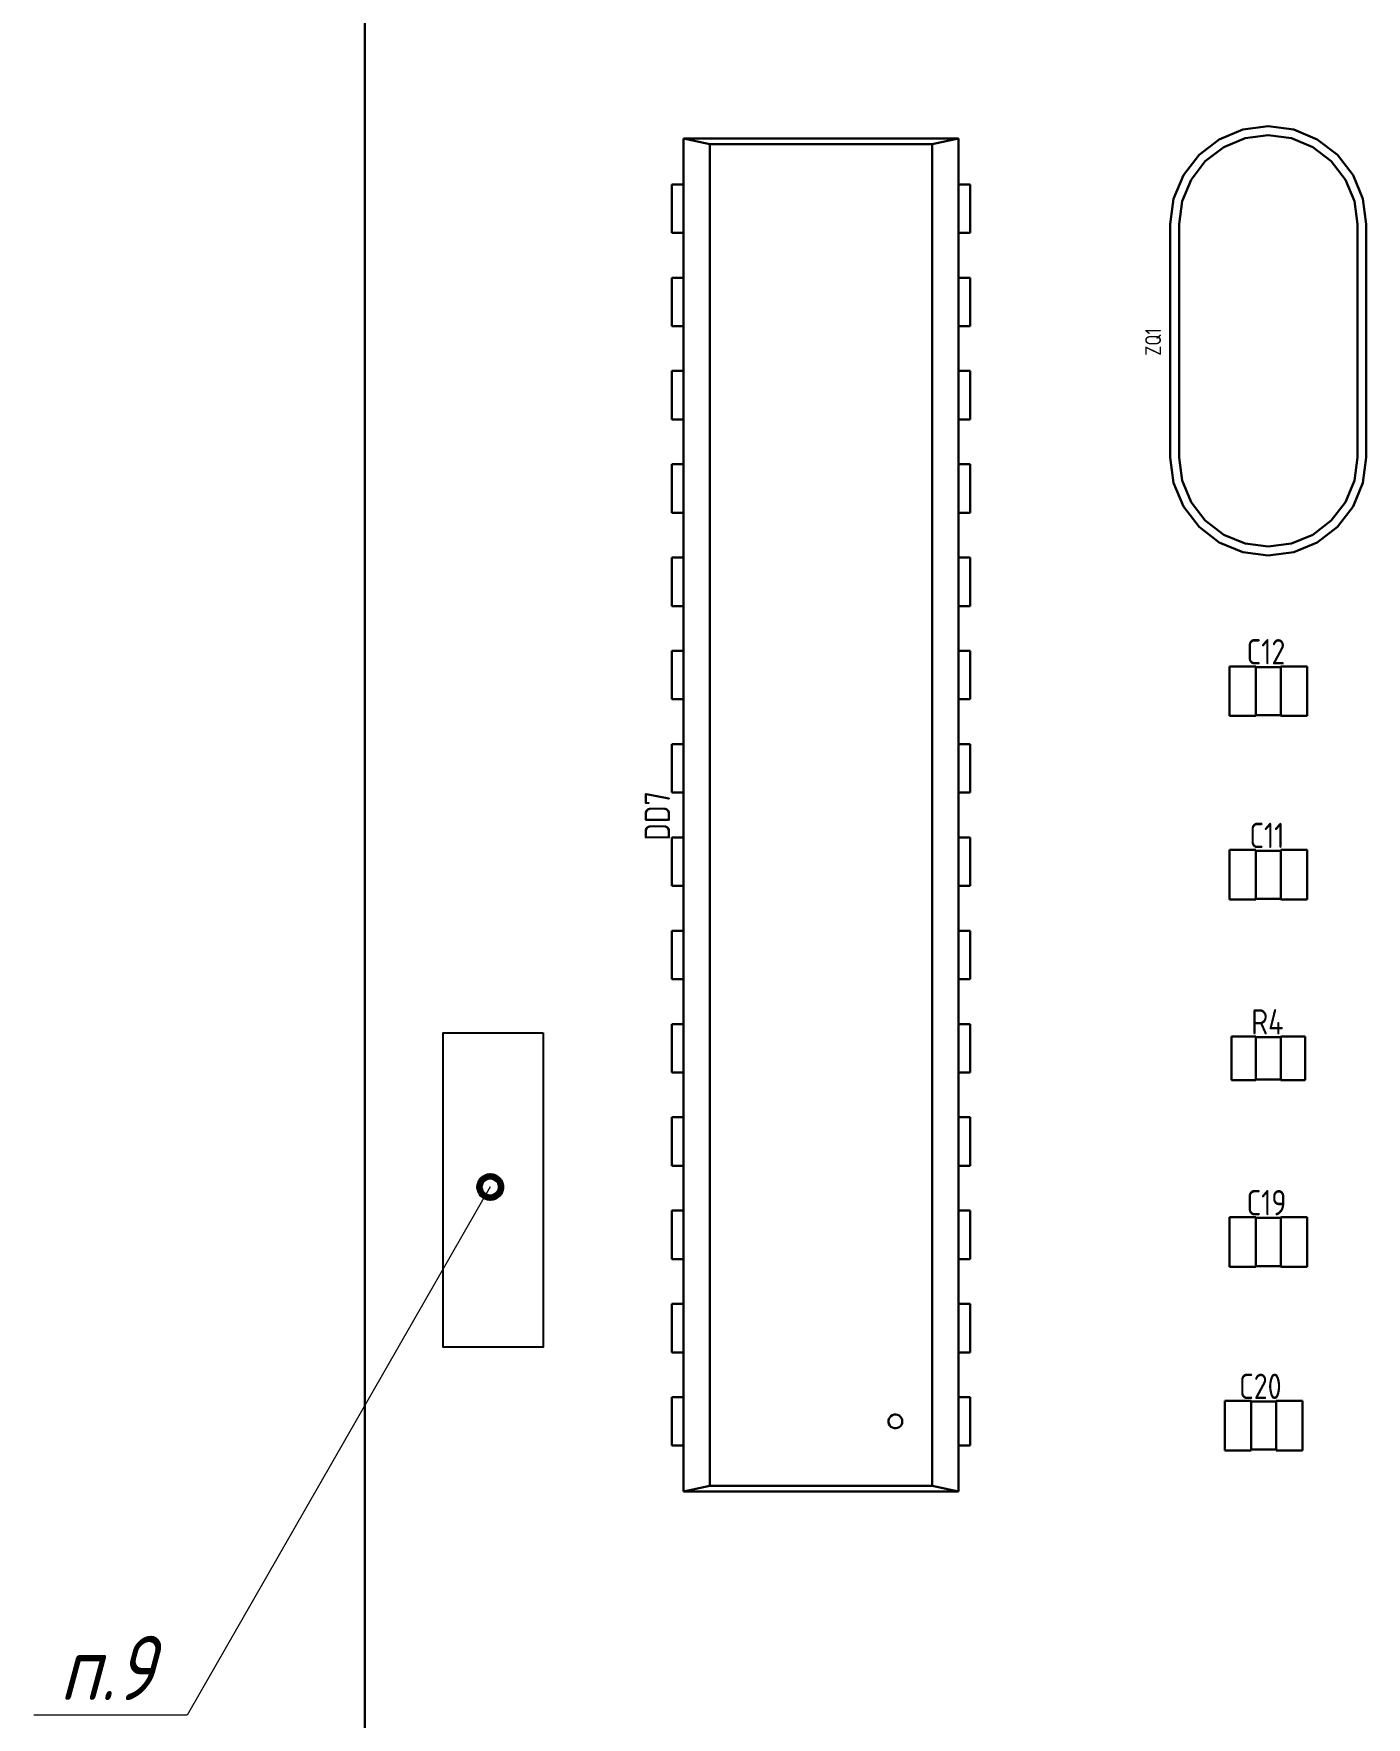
# Model space of a CAD drawing. Extents: x 346 to 4955, y 45 to 639.
# Drawn here: x 3290.1 to 3362.7, y 276.9 to 368.6 of the extents above; entities that cross this region are included whole.
import ezdxf

# ---------------------------------------------------------------- set-up
doc = ezdxf.new("R2010")
doc.units = 0
doc.header["$MEASUREMENT"] = 0
doc.layers.get('0').update_dxf_attribs({"linetype": 'CONTINUOUS'})
doc.layers.add('Основная', color=7, linetype='CONTINUOUS', lineweight=40)
doc.layers.add('тонкая', color=7, linetype='CONTINUOUS', lineweight=20)
doc.styles.add('GOST type A0', font='gost.TTF', dxfattribs={"oblique": 15, "height": 3.5})

msp = doc.modelspace()

# ---------------------------------------------------------------- linework, layer by layer
at = {"lineweight": 30}
msp.add_line((3308.172, 576.79), (3308.172, 215.59), dxfattribs=at)
at = {"color": 7, "lineweight": 30}
for p, q in [((3355.988, 363.36), (3354.702, 362.828)), ((3354.702, 362.828), (3355.988, 363.36)), ((3355.988, 363.36), (3354.702, 362.828)), ((3354.702, 362.828), (3355.988, 363.36)), ((3357.37, 363.542), (3355.988, 363.36)), ((3355.988, 363.36), (3357.37, 363.542)), ((3357.37, 363.542), (3355.988, 363.36)), ((3355.988, 363.36), (3357.37, 363.542)), ((3356.114, 362.892), (3357.37, 363.058)), ((3356.114, 362.892), (3357.37, 363.058)), ((3358.752, 363.36), (3357.37, 363.542)), ((3358.752, 363.36), (3357.37, 363.542)), ((3358.752, 363.36), (3357.37, 363.542)), ((3358.752, 363.36), (3357.37, 363.542)), ((3358.626, 362.892), (3357.37, 363.058)), ((3358.626, 362.892), (3357.37, 363.058)), ((3360.038, 362.828), (3358.752, 363.36)), ((3360.038, 362.828), (3358.752, 363.36)), ((3360.038, 362.828), (3358.752, 363.36)), ((3360.038, 362.828), (3358.752, 363.36)), ((3340.494, 362.87), (3325.532, 362.87)), ((3325.532, 362.87), (3325.532, 360.38)), ((3325.532, 362.87), (3325.532, 289.21)), ((3326.954, 362.566), (3325.532, 362.87)), ((3340.494, 362.87), (3325.532, 362.87)), ((3340.494, 362.87), (3325.532, 362.87)), ((3325.532, 362.87), (3325.532, 360.38)), ((3325.532, 362.87), (3325.532, 289.21)), ((3326.954, 362.566), (3325.532, 362.87)), ((3340.494, 362.87), (3325.532, 362.87)), ((3326.954, 362.566), (3326.954, 289.514)), ((3339.07, 362.566), (3326.954, 362.566)), ((3326.954, 362.566), (3326.954, 289.514)), ((3339.07, 362.566), (3326.954, 362.566)), ((3340.494, 362.87), (3339.07, 362.566)), ((3340.494, 362.87), (3339.07, 362.566)), ((3339.07, 362.566), (3339.07, 289.514)), ((3339.07, 362.566), (3339.07, 289.514)), ((3340.494, 360.38), (3340.494, 362.87)), ((3340.494, 362.87), (3340.494, 289.21)), ((3340.494, 360.38), (3340.494, 362.87)), ((3340.494, 362.87), (3340.494, 289.21)), ((3354.702, 362.828), (3353.596, 361.98)), ((3353.596, 361.98), (3354.702, 362.828)), ((3354.702, 362.828), (3353.596, 361.98)), ((3353.596, 361.98), (3354.702, 362.828)), ((3353.94, 361.636), (3354.944, 362.408)), ((3353.94, 361.636), (3354.944, 362.408)), ((3354.944, 362.408), (3356.114, 362.892)), ((3354.944, 362.408), (3356.114, 362.892)), ((3359.796, 362.408), (3358.626, 362.892)), ((3359.796, 362.408), (3358.626, 362.892)), ((3360.8, 361.636), (3359.796, 362.408)), ((3360.8, 361.636), (3359.796, 362.408)), ((3361.144, 361.98), (3360.038, 362.828)), ((3361.144, 361.98), (3360.038, 362.828)), ((3361.144, 361.98), (3360.038, 362.828)), ((3361.144, 361.98), (3360.038, 362.828)), ((3353.596, 361.98), (3352.748, 360.874)), ((3352.748, 360.874), (3353.596, 361.98)), ((3353.596, 361.98), (3352.748, 360.874)), ((3352.748, 360.874), (3353.596, 361.98)), ((3353.168, 360.632), (3353.94, 361.636)), ((3353.168, 360.632), (3353.94, 361.636)), ((3361.572, 360.632), (3360.8, 361.636)), ((3361.572, 360.632), (3360.8, 361.636)), ((3361.992, 360.874), (3361.144, 361.98)), ((3361.992, 360.874), (3361.144, 361.98)), ((3361.992, 360.874), (3361.144, 361.98)), ((3361.992, 360.874), (3361.144, 361.98)), ((3325.532, 360.38), (3324.898, 360.38)), ((3324.898, 360.38), (3324.898, 357.74)), ((3325.532, 360.38), (3324.898, 360.38)), ((3324.898, 357.74), (3324.898, 360.38)), ((3325.532, 360.38), (3324.898, 360.38)), ((3324.898, 360.38), (3324.898, 357.74)), ((3325.532, 360.38), (3324.898, 360.38)), ((3324.898, 357.74), (3324.898, 360.38)), ((3341.128, 360.38), (3340.494, 360.38)), ((3341.128, 360.38), (3340.494, 360.38)), ((3341.128, 360.38), (3340.494, 360.38)), ((3341.128, 360.38), (3340.494, 360.38)), ((3341.128, 357.74), (3341.128, 360.38)), ((3341.128, 360.38), (3341.128, 357.74)), ((3341.128, 357.74), (3341.128, 360.38)), ((3341.128, 360.38), (3341.128, 357.74)), ((3352.748, 360.874), (3352.216, 359.588)), ((3352.216, 359.588), (3352.748, 360.874)), ((3352.748, 360.874), (3352.216, 359.588)), ((3352.216, 359.588), (3352.748, 360.874)), ((3352.684, 359.462), (3353.168, 360.632)), ((3352.684, 359.462), (3353.168, 360.632)), ((3362.056, 359.462), (3361.572, 360.632)), ((3362.056, 359.462), (3361.572, 360.632)), ((3362.524, 359.588), (3361.992, 360.874)), ((3362.524, 359.588), (3361.992, 360.874)), ((3362.524, 359.588), (3361.992, 360.874)), ((3362.524, 359.588), (3361.992, 360.874)), ((3352.216, 359.588), (3352.034, 358.206)), ((3352.034, 358.206), (3352.216, 359.588)), ((3352.216, 359.588), (3352.034, 358.206)), ((3352.034, 358.206), (3352.216, 359.588)), ((3352.518, 358.206), (3352.684, 359.462)), ((3352.518, 358.206), (3352.684, 359.462)), ((3362.222, 358.206), (3362.056, 359.462)), ((3362.222, 358.206), (3362.056, 359.462)), ((3362.706, 358.206), (3362.524, 359.588)), ((3362.706, 358.206), (3362.524, 359.588)), ((3362.706, 358.206), (3362.524, 359.588)), ((3362.706, 358.206), (3362.524, 359.588)), ((3324.898, 357.74), (3325.532, 357.74)), ((3325.532, 357.74), (3324.898, 357.74)), ((3324.898, 357.74), (3325.532, 357.74)), ((3325.532, 357.74), (3324.898, 357.74)), ((3325.532, 357.74), (3325.532, 355.3)), ((3325.532, 357.74), (3325.532, 355.3)), ((3340.494, 355.3), (3340.494, 357.74)), ((3340.494, 357.74), (3341.128, 357.74)), ((3341.128, 357.74), (3340.494, 357.74)), ((3340.494, 355.3), (3340.494, 357.74)), ((3340.494, 357.74), (3341.128, 357.74)), ((3341.128, 357.74), (3340.494, 357.74)), ((3352.034, 358.206), (3352.034, 345.506)), ((3352.034, 345.506), (3352.034, 358.206)), ((3352.034, 358.206), (3352.034, 345.506)), ((3352.034, 345.506), (3352.034, 358.206)), ((3352.518, 345.506), (3352.518, 358.206)), ((3352.518, 345.506), (3352.518, 358.206)), ((3362.222, 345.506), (3362.222, 358.206)), ((3362.222, 345.506), (3362.222, 358.206)), ((3362.706, 345.506), (3362.706, 358.206)), ((3362.706, 345.506), (3362.706, 358.206)), ((3362.706, 345.506), (3362.706, 358.206)), ((3362.706, 345.506), (3362.706, 358.206)), ((3325.532, 355.3), (3324.898, 355.3)), ((3324.898, 355.3), (3324.898, 352.66)), ((3325.532, 355.3), (3324.898, 355.3)), ((3324.898, 355.3), (3324.898, 352.66)), ((3325.532, 355.3), (3324.898, 355.3)), ((3324.898, 355.3), (3324.898, 352.66)), ((3325.532, 355.3), (3324.898, 355.3)), ((3324.898, 355.3), (3324.898, 352.66)), ((3341.128, 355.3), (3340.494, 355.3)), ((3341.128, 355.3), (3340.494, 355.3)), ((3341.128, 355.3), (3340.494, 355.3)), ((3341.128, 355.3), (3340.494, 355.3)), ((3341.128, 352.66), (3341.128, 355.3)), ((3341.128, 355.3), (3341.128, 352.66)), ((3341.128, 352.66), (3341.128, 355.3)), ((3341.128, 355.3), (3341.128, 352.66)), ((3324.898, 352.66), (3325.532, 352.66)), ((3325.532, 352.66), (3324.898, 352.66)), ((3324.898, 352.66), (3325.532, 352.66)), ((3325.532, 352.66), (3324.898, 352.66)), ((3325.532, 352.66), (3325.532, 350.22)), ((3325.532, 352.66), (3325.532, 350.22)), ((3340.494, 350.22), (3340.494, 352.66)), ((3340.494, 352.66), (3341.128, 352.66)), ((3341.128, 352.66), (3340.494, 352.66)), ((3340.494, 350.22), (3340.494, 352.66)), ((3340.494, 352.66), (3341.128, 352.66)), ((3341.128, 352.66), (3340.494, 352.66)), ((3325.532, 350.22), (3324.898, 350.22)), ((3324.898, 350.22), (3324.898, 347.58)), ((3325.532, 350.22), (3324.898, 350.22)), ((3324.898, 347.58), (3324.898, 350.22)), ((3325.532, 350.22), (3324.898, 350.22)), ((3324.898, 350.22), (3324.898, 347.58)), ((3325.532, 350.22), (3324.898, 350.22)), ((3324.898, 347.58), (3324.898, 350.22)), ((3341.128, 350.22), (3340.494, 350.22)), ((3341.128, 350.22), (3340.494, 350.22)), ((3341.128, 350.22), (3340.494, 350.22)), ((3341.128, 350.22), (3340.494, 350.22)), ((3341.128, 347.58), (3341.128, 350.22)), ((3341.128, 350.22), (3341.128, 347.58)), ((3341.128, 347.58), (3341.128, 350.22)), ((3341.128, 350.22), (3341.128, 347.58)), ((3324.898, 347.58), (3325.532, 347.58)), ((3325.532, 347.58), (3324.898, 347.58)), ((3324.898, 347.58), (3325.532, 347.58)), ((3325.532, 347.58), (3324.898, 347.58)), ((3325.532, 347.58), (3325.532, 345.14)), ((3325.532, 347.58), (3325.532, 345.14)), ((3340.494, 345.14), (3340.494, 347.58)), ((3340.494, 347.58), (3341.128, 347.58)), ((3341.128, 347.58), (3340.494, 347.58)), ((3340.494, 345.14), (3340.494, 347.58)), ((3340.494, 347.58), (3341.128, 347.58)), ((3341.128, 347.58), (3340.494, 347.58)), ((3325.532, 345.14), (3324.898, 345.14)), ((3324.898, 345.14), (3324.898, 342.5)), ((3325.532, 345.14), (3324.898, 345.14)), ((3324.898, 342.5), (3324.898, 345.14)), ((3325.532, 345.14), (3324.898, 345.14)), ((3324.898, 345.14), (3324.898, 342.5)), ((3325.532, 345.14), (3324.898, 345.14)), ((3324.898, 342.5), (3324.898, 345.14)), ((3341.128, 345.14), (3340.494, 345.14)), ((3341.128, 345.14), (3340.494, 345.14)), ((3341.128, 345.14), (3340.494, 345.14)), ((3341.128, 345.14), (3340.494, 345.14)), ((3341.128, 342.5), (3341.128, 345.14)), ((3341.128, 345.14), (3341.128, 342.5)), ((3341.128, 342.5), (3341.128, 345.14)), ((3341.128, 345.14), (3341.128, 342.5)), ((3352.034, 345.506), (3352.216, 344.124)), ((3352.216, 344.124), (3352.034, 345.506)), ((3352.034, 345.506), (3352.216, 344.124)), ((3352.216, 344.124), (3352.034, 345.506)), ((3352.684, 344.25), (3352.518, 345.506)), ((3352.684, 344.25), (3352.518, 345.506)), ((3362.056, 344.25), (3362.222, 345.506)), ((3362.056, 344.25), (3362.222, 345.506)), ((3362.524, 344.124), (3362.706, 345.506)), ((3362.524, 344.124), (3362.706, 345.506)), ((3362.524, 344.124), (3362.706, 345.506)), ((3362.524, 344.124), (3362.706, 345.506)), ((3352.216, 344.124), (3352.748, 342.838)), ((3352.748, 342.838), (3352.216, 344.124)), ((3352.216, 344.124), (3352.748, 342.838)), ((3352.748, 342.838), (3352.216, 344.124)), ((3353.168, 343.08), (3352.684, 344.25)), ((3353.168, 343.08), (3352.684, 344.25)), ((3361.572, 343.08), (3362.056, 344.25)), ((3361.572, 343.08), (3362.056, 344.25)), ((3361.992, 342.838), (3362.524, 344.124)), ((3361.992, 342.838), (3362.524, 344.124)), ((3361.992, 342.838), (3362.524, 344.124)), ((3361.992, 342.838), (3362.524, 344.124)), ((3353.94, 342.076), (3353.168, 343.08)), ((3353.94, 342.076), (3353.168, 343.08)), ((3360.8, 342.076), (3361.572, 343.08)), ((3360.8, 342.076), (3361.572, 343.08)), ((3324.898, 342.5), (3325.532, 342.5)), ((3325.532, 342.5), (3324.898, 342.5)), ((3324.898, 342.5), (3325.532, 342.5)), ((3325.532, 342.5), (3324.898, 342.5)), ((3325.532, 342.5), (3325.532, 340.06)), ((3325.532, 342.5), (3325.532, 340.06)), ((3340.494, 340.06), (3340.494, 342.5)), ((3340.494, 342.5), (3341.128, 342.5)), ((3341.128, 342.5), (3340.494, 342.5)), ((3340.494, 340.06), (3340.494, 342.5)), ((3340.494, 342.5), (3341.128, 342.5)), ((3341.128, 342.5), (3340.494, 342.5)), ((3352.748, 342.838), (3353.596, 341.732)), ((3353.596, 341.732), (3352.748, 342.838)), ((3352.748, 342.838), (3353.596, 341.732)), ((3353.596, 341.732), (3352.748, 342.838)), ((3354.944, 341.304), (3353.94, 342.076)), ((3354.944, 341.304), (3353.94, 342.076)), ((3359.796, 341.304), (3360.8, 342.076)), ((3359.796, 341.304), (3360.8, 342.076)), ((3361.144, 341.732), (3361.992, 342.838)), ((3361.144, 341.732), (3361.992, 342.838)), ((3361.144, 341.732), (3361.992, 342.838)), ((3361.144, 341.732), (3361.992, 342.838)), ((3353.596, 341.732), (3354.702, 340.884)), ((3354.702, 340.884), (3353.596, 341.732)), ((3353.596, 341.732), (3354.702, 340.884)), ((3354.702, 340.884), (3353.596, 341.732)), ((3356.114, 340.82), (3354.944, 341.304)), ((3356.114, 340.82), (3354.944, 341.304)), ((3358.626, 340.82), (3359.796, 341.304)), ((3358.626, 340.82), (3359.796, 341.304)), ((3360.038, 340.884), (3361.144, 341.732)), ((3360.038, 340.884), (3361.144, 341.732)), ((3360.038, 340.884), (3361.144, 341.732)), ((3360.038, 340.884), (3361.144, 341.732)), ((3354.702, 340.884), (3355.988, 340.352)), ((3355.988, 340.352), (3354.702, 340.884)), ((3354.702, 340.884), (3355.988, 340.352)), ((3355.988, 340.352), (3354.702, 340.884)), ((3355.988, 340.352), (3357.37, 340.17)), ((3357.37, 340.17), (3355.988, 340.352)), ((3355.988, 340.352), (3357.37, 340.17)), ((3357.37, 340.17), (3355.988, 340.352)), ((3357.37, 340.654), (3356.114, 340.82)), ((3357.37, 340.654), (3356.114, 340.82)), ((3357.37, 340.654), (3358.626, 340.82)), ((3357.37, 340.654), (3358.626, 340.82)), ((3357.37, 340.17), (3358.752, 340.352)), ((3357.37, 340.17), (3358.752, 340.352)), ((3357.37, 340.17), (3358.752, 340.352)), ((3357.37, 340.17), (3358.752, 340.352)), ((3358.752, 340.352), (3360.038, 340.884)), ((3358.752, 340.352), (3360.038, 340.884)), ((3358.752, 340.352), (3360.038, 340.884)), ((3358.752, 340.352), (3360.038, 340.884)), ((3325.532, 340.06), (3324.898, 340.06)), ((3324.898, 340.06), (3324.898, 337.42)), ((3325.532, 340.06), (3324.898, 340.06)), ((3324.898, 337.42), (3324.898, 340.06)), ((3325.532, 340.06), (3324.898, 340.06)), ((3324.898, 340.06), (3324.898, 337.42)), ((3325.532, 340.06), (3324.898, 340.06)), ((3324.898, 337.42), (3324.898, 340.06)), ((3341.128, 340.06), (3340.494, 340.06)), ((3341.128, 340.06), (3340.494, 340.06)), ((3341.128, 340.06), (3340.494, 340.06)), ((3341.128, 340.06), (3340.494, 340.06)), ((3341.128, 337.42), (3341.128, 340.06)), ((3341.128, 340.06), (3341.128, 337.42)), ((3341.128, 337.42), (3341.128, 340.06)), ((3341.128, 340.06), (3341.128, 337.42)), ((3324.898, 337.42), (3325.532, 337.42)), ((3325.532, 337.42), (3324.898, 337.42)), ((3324.898, 337.42), (3325.532, 337.42)), ((3325.532, 337.42), (3324.898, 337.42)), ((3325.532, 337.42), (3325.532, 334.98)), ((3325.532, 337.42), (3325.532, 334.98)), ((3340.494, 334.98), (3340.494, 337.42)), ((3340.494, 337.42), (3341.128, 337.42)), ((3341.128, 337.42), (3340.494, 337.42)), ((3340.494, 334.98), (3340.494, 337.42)), ((3340.494, 337.42), (3341.128, 337.42)), ((3341.128, 337.42), (3340.494, 337.42)), ((3325.532, 334.98), (3324.898, 334.98)), ((3324.898, 334.98), (3324.898, 332.34)), ((3325.532, 334.98), (3324.898, 334.98)), ((3324.898, 334.98), (3324.898, 332.34)), ((3325.532, 334.98), (3324.898, 334.98)), ((3324.898, 334.98), (3324.898, 332.34)), ((3325.532, 334.98), (3324.898, 334.98)), ((3324.898, 334.98), (3324.898, 332.34)), ((3341.128, 334.98), (3340.494, 334.98)), ((3341.128, 334.98), (3340.494, 334.98)), ((3341.128, 334.98), (3340.494, 334.98)), ((3341.128, 334.98), (3340.494, 334.98)), ((3341.128, 332.34), (3341.128, 334.98)), ((3341.128, 334.98), (3341.128, 332.34)), ((3341.128, 332.34), (3341.128, 334.98)), ((3341.128, 334.98), (3341.128, 332.34)), ((3355.264, 334.136), (3355.264, 331.444)), ((3356.686, 334.136), (3355.264, 334.136)), ((3355.264, 334.136), (3355.264, 331.444)), ((3355.264, 334.136), (3356.686, 334.136)), ((3355.264, 334.136), (3355.264, 331.444)), ((3356.686, 334.136), (3355.264, 334.136)), ((3355.264, 334.136), (3355.264, 331.444)), ((3355.264, 334.136), (3356.686, 334.136)), ((3356.686, 334.098), (3356.686, 334.136)), ((3356.686, 334.136), (3356.686, 331.444)), ((3356.686, 334.098), (3356.686, 334.136)), ((3356.686, 334.136), (3356.686, 331.444)), ((3358.058, 334.098), (3356.686, 334.098)), ((3356.686, 334.098), (3358.058, 334.098)), ((3358.058, 334.098), (3356.686, 334.098)), ((3356.686, 334.098), (3358.058, 334.098)), ((3359.48, 334.136), (3358.058, 334.136)), ((3358.058, 334.136), (3358.058, 334.098)), ((3358.058, 334.136), (3358.058, 331.444)), ((3358.058, 334.136), (3359.48, 334.136)), ((3359.48, 334.136), (3358.058, 334.136)), ((3358.058, 334.136), (3358.058, 334.098)), ((3358.058, 334.136), (3358.058, 331.444)), ((3358.058, 334.136), (3359.48, 334.136)), ((3359.48, 331.444), (3359.48, 334.136)), ((3359.48, 334.136), (3359.48, 331.444)), ((3359.48, 331.444), (3359.48, 334.136)), ((3359.48, 334.136), (3359.48, 331.444)), ((3324.898, 332.34), (3325.532, 332.34)), ((3325.532, 332.34), (3324.898, 332.34)), ((3324.898, 332.34), (3325.532, 332.34)), ((3325.532, 332.34), (3324.898, 332.34)), ((3325.532, 332.34), (3325.532, 329.9)), ((3325.532, 332.34), (3325.532, 329.9)), ((3340.494, 329.9), (3340.494, 332.34)), ((3340.494, 332.34), (3341.128, 332.34)), ((3341.128, 332.34), (3340.494, 332.34)), ((3340.494, 329.9), (3340.494, 332.34)), ((3340.494, 332.34), (3341.128, 332.34)), ((3341.128, 332.34), (3340.494, 332.34)), ((3355.264, 331.444), (3356.686, 331.444)), ((3355.264, 331.444), (3356.686, 331.444)), ((3355.264, 331.444), (3356.686, 331.444)), ((3355.264, 331.444), (3356.686, 331.444)), ((3356.686, 331.444), (3356.686, 331.482)), ((3356.686, 331.482), (3358.058, 331.482)), ((3356.686, 331.482), (3358.058, 331.482)), ((3356.686, 331.444), (3356.686, 331.482)), ((3356.686, 331.482), (3358.058, 331.482)), ((3356.686, 331.482), (3358.058, 331.482)), ((3358.058, 331.482), (3358.058, 331.444)), ((3358.058, 331.482), (3358.058, 331.444)), ((3358.058, 331.444), (3359.48, 331.444)), ((3358.058, 331.444), (3359.48, 331.444)), ((3358.058, 331.444), (3359.48, 331.444)), ((3358.058, 331.444), (3359.48, 331.444)), ((3325.532, 329.9), (3324.898, 329.9)), ((3324.898, 329.9), (3324.898, 327.26)), ((3325.532, 329.9), (3324.898, 329.9)), ((3324.898, 327.26), (3324.898, 329.9)), ((3325.532, 329.9), (3324.898, 329.9)), ((3324.898, 329.9), (3324.898, 327.26)), ((3325.532, 329.9), (3324.898, 329.9)), ((3324.898, 327.26), (3324.898, 329.9)), ((3341.128, 329.9), (3340.494, 329.9)), ((3341.128, 329.9), (3340.494, 329.9)), ((3341.128, 329.9), (3340.494, 329.9)), ((3341.128, 329.9), (3340.494, 329.9)), ((3341.128, 327.26), (3341.128, 329.9)), ((3341.128, 329.9), (3341.128, 327.26)), ((3341.128, 327.26), (3341.128, 329.9)), ((3341.128, 329.9), (3341.128, 327.26)), ((3324.898, 327.26), (3325.532, 327.26)), ((3325.532, 327.26), (3324.898, 327.26)), ((3324.898, 327.26), (3325.532, 327.26)), ((3325.532, 327.26), (3324.898, 327.26)), ((3325.532, 327.26), (3325.532, 324.82)), ((3325.532, 327.26), (3325.532, 324.82)), ((3340.494, 324.82), (3340.494, 327.26)), ((3340.494, 327.26), (3341.128, 327.26)), ((3341.128, 327.26), (3340.494, 327.26)), ((3340.494, 324.82), (3340.494, 327.26)), ((3340.494, 327.26), (3341.128, 327.26)), ((3341.128, 327.26), (3340.494, 327.26)), ((3325.532, 324.82), (3324.898, 324.82)), ((3324.898, 324.82), (3324.898, 322.18)), ((3325.532, 324.82), (3324.898, 324.82)), ((3324.898, 322.18), (3324.898, 324.82)), ((3325.532, 324.82), (3324.898, 324.82)), ((3324.898, 324.82), (3324.898, 322.18)), ((3325.532, 324.82), (3324.898, 324.82)), ((3324.898, 322.18), (3324.898, 324.82)), ((3341.128, 324.82), (3340.494, 324.82)), ((3341.128, 324.82), (3340.494, 324.82)), ((3341.128, 324.82), (3340.494, 324.82)), ((3341.128, 324.82), (3340.494, 324.82)), ((3341.128, 322.18), (3341.128, 324.82)), ((3341.128, 324.82), (3341.128, 322.18)), ((3341.128, 322.18), (3341.128, 324.82)), ((3341.128, 324.82), (3341.128, 322.18)), ((3355.264, 324.136), (3355.264, 321.444)), ((3356.686, 324.136), (3355.264, 324.136)), ((3355.264, 324.136), (3355.264, 321.444)), ((3355.264, 324.136), (3356.686, 324.136)), ((3355.264, 324.136), (3355.264, 321.444)), ((3356.686, 324.136), (3355.264, 324.136)), ((3355.264, 324.136), (3355.264, 321.444)), ((3355.264, 324.136), (3356.686, 324.136)), ((3356.686, 324.098), (3356.686, 324.136)), ((3356.686, 324.136), (3356.686, 321.444)), ((3356.686, 324.098), (3356.686, 324.136)), ((3356.686, 324.136), (3356.686, 321.444)), ((3358.058, 324.098), (3356.686, 324.098)), ((3356.686, 324.098), (3358.058, 324.098)), ((3358.058, 324.098), (3356.686, 324.098)), ((3356.686, 324.098), (3358.058, 324.098)), ((3359.48, 324.136), (3358.058, 324.136)), ((3358.058, 324.136), (3358.058, 324.098)), ((3358.058, 324.136), (3358.058, 321.444)), ((3358.058, 324.136), (3359.48, 324.136)), ((3359.48, 324.136), (3358.058, 324.136)), ((3358.058, 324.136), (3358.058, 324.098)), ((3358.058, 324.136), (3358.058, 321.444)), ((3358.058, 324.136), (3359.48, 324.136)), ((3359.48, 321.444), (3359.48, 324.136)), ((3359.48, 324.136), (3359.48, 321.444)), ((3359.48, 321.444), (3359.48, 324.136)), ((3359.48, 324.136), (3359.48, 321.444)), ((3324.898, 322.18), (3325.532, 322.18)), ((3325.532, 322.18), (3324.898, 322.18)), ((3324.898, 322.18), (3325.532, 322.18)), ((3325.532, 322.18), (3324.898, 322.18)), ((3325.532, 322.18), (3325.532, 319.74)), ((3325.532, 322.18), (3325.532, 319.74)), ((3340.494, 319.74), (3340.494, 322.18)), ((3340.494, 322.18), (3341.128, 322.18)), ((3341.128, 322.18), (3340.494, 322.18)), ((3340.494, 319.74), (3340.494, 322.18)), ((3340.494, 322.18), (3341.128, 322.18)), ((3341.128, 322.18), (3340.494, 322.18)), ((3355.264, 321.444), (3356.686, 321.444)), ((3355.264, 321.444), (3356.686, 321.444)), ((3355.264, 321.444), (3356.686, 321.444)), ((3355.264, 321.444), (3356.686, 321.444)), ((3356.686, 321.444), (3356.686, 321.482)), ((3356.686, 321.482), (3358.058, 321.482)), ((3356.686, 321.482), (3358.058, 321.482)), ((3356.686, 321.444), (3356.686, 321.482)), ((3356.686, 321.482), (3358.058, 321.482)), ((3356.686, 321.482), (3358.058, 321.482)), ((3358.058, 321.482), (3358.058, 321.444)), ((3358.058, 321.482), (3358.058, 321.444)), ((3358.058, 321.444), (3359.48, 321.444)), ((3358.058, 321.444), (3359.48, 321.444)), ((3358.058, 321.444), (3359.48, 321.444)), ((3358.058, 321.444), (3359.48, 321.444)), ((3325.532, 319.74), (3324.898, 319.74)), ((3324.898, 319.74), (3324.898, 317.1)), ((3325.532, 319.74), (3324.898, 319.74)), ((3324.898, 319.74), (3324.898, 317.1)), ((3325.532, 319.74), (3324.898, 319.74)), ((3324.898, 319.74), (3324.898, 317.1)), ((3325.532, 319.74), (3324.898, 319.74)), ((3324.898, 319.74), (3324.898, 317.1)), ((3341.128, 319.74), (3340.494, 319.74)), ((3341.128, 319.74), (3340.494, 319.74)), ((3341.128, 319.74), (3340.494, 319.74)), ((3341.128, 319.74), (3340.494, 319.74)), ((3341.128, 317.1), (3341.128, 319.74)), ((3341.128, 319.74), (3341.128, 317.1)), ((3341.128, 317.1), (3341.128, 319.74)), ((3341.128, 319.74), (3341.128, 317.1)), ((3324.898, 317.1), (3325.532, 317.1)), ((3325.532, 317.1), (3324.898, 317.1)), ((3324.898, 317.1), (3325.532, 317.1)), ((3325.532, 317.1), (3324.898, 317.1)), ((3325.532, 317.1), (3325.532, 314.66)), ((3325.532, 317.1), (3325.532, 314.66)), ((3340.494, 314.66), (3340.494, 317.1)), ((3340.494, 317.1), (3341.128, 317.1)), ((3341.128, 317.1), (3340.494, 317.1)), ((3340.494, 314.66), (3340.494, 317.1)), ((3340.494, 317.1), (3341.128, 317.1)), ((3341.128, 317.1), (3340.494, 317.1)), ((3325.532, 314.66), (3324.898, 314.66)), ((3324.898, 314.66), (3324.898, 312.02)), ((3325.532, 314.66), (3324.898, 314.66)), ((3324.898, 312.02), (3324.898, 314.66)), ((3325.532, 314.66), (3324.898, 314.66)), ((3324.898, 314.66), (3324.898, 312.02)), ((3325.532, 314.66), (3324.898, 314.66)), ((3324.898, 312.02), (3324.898, 314.66)), ((3341.128, 314.66), (3340.494, 314.66)), ((3341.128, 314.66), (3340.494, 314.66)), ((3341.128, 314.66), (3340.494, 314.66)), ((3341.128, 314.66), (3340.494, 314.66)), ((3341.128, 312.02), (3341.128, 314.66)), ((3341.128, 314.66), (3341.128, 312.02)), ((3341.128, 312.02), (3341.128, 314.66)), ((3341.128, 314.66), (3341.128, 312.02)), ((3355.366, 313.984), (3355.366, 311.596)), ((3356.686, 313.984), (3355.366, 313.984)), ((3355.366, 313.984), (3355.366, 311.596)), ((3355.366, 313.984), (3356.686, 313.984)), ((3355.366, 313.984), (3355.366, 311.596)), ((3356.686, 313.984), (3355.366, 313.984)), ((3355.366, 313.984), (3355.366, 311.596)), ((3355.366, 313.984), (3356.686, 313.984)), ((3356.686, 313.95), (3356.686, 313.984)), ((3356.686, 313.984), (3356.686, 311.596)), ((3356.686, 313.95), (3356.686, 313.984)), ((3356.686, 313.984), (3356.686, 311.596)), ((3358.058, 313.95), (3356.686, 313.95)), ((3356.686, 313.95), (3358.058, 313.95)), ((3358.058, 313.95), (3356.686, 313.95)), ((3356.686, 313.95), (3358.058, 313.95)), ((3359.378, 313.984), (3358.058, 313.984)), ((3358.058, 313.984), (3358.058, 313.95)), ((3358.058, 313.984), (3358.058, 311.596)), ((3358.058, 313.984), (3359.378, 313.984)), ((3359.378, 313.984), (3358.058, 313.984)), ((3358.058, 313.984), (3358.058, 313.95)), ((3358.058, 313.984), (3358.058, 311.596)), ((3358.058, 313.984), (3359.378, 313.984)), ((3359.378, 311.596), (3359.378, 313.984)), ((3359.378, 313.984), (3359.378, 311.596)), ((3359.378, 311.596), (3359.378, 313.984)), ((3359.378, 313.984), (3359.378, 311.596)), ((3324.898, 312.02), (3325.532, 312.02)), ((3325.532, 312.02), (3324.898, 312.02)), ((3324.898, 312.02), (3325.532, 312.02)), ((3325.532, 312.02), (3324.898, 312.02)), ((3325.532, 312.02), (3325.532, 309.58)), ((3325.532, 312.02), (3325.532, 309.58)), ((3340.494, 309.58), (3340.494, 312.02)), ((3340.494, 312.02), (3341.128, 312.02)), ((3341.128, 312.02), (3340.494, 312.02)), ((3340.494, 309.58), (3340.494, 312.02)), ((3340.494, 312.02), (3341.128, 312.02)), ((3341.128, 312.02), (3340.494, 312.02)), ((3355.366, 311.596), (3356.686, 311.596)), ((3355.366, 311.596), (3356.686, 311.596)), ((3355.366, 311.596), (3356.686, 311.596)), ((3355.366, 311.596), (3356.686, 311.596)), ((3356.686, 311.596), (3356.686, 311.63)), ((3356.686, 311.63), (3358.058, 311.63)), ((3356.686, 311.63), (3358.058, 311.63)), ((3356.686, 311.596), (3356.686, 311.63)), ((3356.686, 311.63), (3358.058, 311.63)), ((3356.686, 311.63), (3358.058, 311.63)), ((3358.058, 311.63), (3358.058, 311.596)), ((3358.058, 311.63), (3358.058, 311.596)), ((3358.058, 311.596), (3359.378, 311.596)), ((3358.058, 311.596), (3359.378, 311.596)), ((3358.058, 311.596), (3359.378, 311.596)), ((3358.058, 311.596), (3359.378, 311.596)), ((3325.532, 309.58), (3324.898, 309.58)), ((3324.898, 309.58), (3324.898, 306.94)), ((3325.532, 309.58), (3324.898, 309.58)), ((3324.898, 306.94), (3324.898, 309.58)), ((3325.532, 309.58), (3324.898, 309.58)), ((3324.898, 309.58), (3324.898, 306.94)), ((3325.532, 309.58), (3324.898, 309.58)), ((3324.898, 306.94), (3324.898, 309.58)), ((3341.128, 309.58), (3340.494, 309.58)), ((3341.128, 309.58), (3340.494, 309.58)), ((3341.128, 309.58), (3340.494, 309.58)), ((3341.128, 309.58), (3340.494, 309.58)), ((3341.128, 306.94), (3341.128, 309.58)), ((3341.128, 309.58), (3341.128, 306.94)), ((3341.128, 306.94), (3341.128, 309.58)), ((3341.128, 309.58), (3341.128, 306.94)), ((3324.898, 306.94), (3325.532, 306.94)), ((3325.532, 306.94), (3324.898, 306.94)), ((3324.898, 306.94), (3325.532, 306.94)), ((3325.532, 306.94), (3324.898, 306.94)), ((3325.532, 306.94), (3325.532, 304.5)), ((3325.532, 306.94), (3325.532, 304.5)), ((3340.494, 304.5), (3340.494, 306.94)), ((3340.494, 306.94), (3341.128, 306.94)), ((3341.128, 306.94), (3340.494, 306.94)), ((3340.494, 304.5), (3340.494, 306.94)), ((3340.494, 306.94), (3341.128, 306.94)), ((3341.128, 306.94), (3340.494, 306.94)), ((3325.532, 304.5), (3324.898, 304.5)), ((3324.898, 304.5), (3324.898, 301.86)), ((3325.532, 304.5), (3324.898, 304.5)), ((3324.898, 304.5), (3324.898, 301.86)), ((3325.532, 304.5), (3324.898, 304.5)), ((3324.898, 304.5), (3324.898, 301.86)), ((3325.532, 304.5), (3324.898, 304.5)), ((3324.898, 304.5), (3324.898, 301.86)), ((3341.128, 304.5), (3340.494, 304.5)), ((3341.128, 304.5), (3340.494, 304.5)), ((3341.128, 304.5), (3340.494, 304.5)), ((3341.128, 304.5), (3340.494, 304.5)), ((3341.128, 301.86), (3341.128, 304.5)), ((3341.128, 304.5), (3341.128, 301.86)), ((3341.128, 301.86), (3341.128, 304.5)), ((3341.128, 304.5), (3341.128, 301.86)), ((3355.264, 304.136), (3355.264, 301.444)), ((3356.686, 304.136), (3355.264, 304.136)), ((3355.264, 304.136), (3355.264, 301.444)), ((3355.264, 304.136), (3356.686, 304.136)), ((3355.264, 304.136), (3355.264, 301.444)), ((3356.686, 304.136), (3355.264, 304.136)), ((3355.264, 304.136), (3355.264, 301.444)), ((3355.264, 304.136), (3356.686, 304.136)), ((3356.686, 304.098), (3356.686, 304.136)), ((3356.686, 304.136), (3356.686, 301.444)), ((3356.686, 304.098), (3356.686, 304.136)), ((3356.686, 304.136), (3356.686, 301.444)), ((3358.058, 304.098), (3356.686, 304.098)), ((3356.686, 304.098), (3358.058, 304.098)), ((3358.058, 304.098), (3356.686, 304.098)), ((3356.686, 304.098), (3358.058, 304.098)), ((3359.48, 304.136), (3358.058, 304.136)), ((3358.058, 304.136), (3358.058, 304.098)), ((3358.058, 304.136), (3358.058, 301.444)), ((3358.058, 304.136), (3359.48, 304.136)), ((3359.48, 304.136), (3358.058, 304.136)), ((3358.058, 304.136), (3358.058, 304.098)), ((3358.058, 304.136), (3358.058, 301.444)), ((3358.058, 304.136), (3359.48, 304.136)), ((3359.48, 301.444), (3359.48, 304.136)), ((3359.48, 304.136), (3359.48, 301.444)), ((3359.48, 301.444), (3359.48, 304.136)), ((3359.48, 304.136), (3359.48, 301.444)), ((3324.898, 301.86), (3325.532, 301.86)), ((3325.532, 301.86), (3324.898, 301.86)), ((3324.898, 301.86), (3325.532, 301.86)), ((3325.532, 301.86), (3324.898, 301.86)), ((3325.532, 301.86), (3325.532, 299.42)), ((3325.532, 301.86), (3325.532, 299.42)), ((3340.494, 299.42), (3340.494, 301.86)), ((3340.494, 301.86), (3341.128, 301.86)), ((3341.128, 301.86), (3340.494, 301.86)), ((3340.494, 299.42), (3340.494, 301.86)), ((3340.494, 301.86), (3341.128, 301.86)), ((3341.128, 301.86), (3340.494, 301.86)), ((3355.264, 301.444), (3356.686, 301.444)), ((3355.264, 301.444), (3356.686, 301.444)), ((3355.264, 301.444), (3356.686, 301.444)), ((3355.264, 301.444), (3356.686, 301.444)), ((3356.686, 301.444), (3356.686, 301.482)), ((3356.686, 301.482), (3358.058, 301.482)), ((3356.686, 301.482), (3358.058, 301.482)), ((3356.686, 301.444), (3356.686, 301.482)), ((3356.686, 301.482), (3358.058, 301.482)), ((3356.686, 301.482), (3358.058, 301.482)), ((3358.058, 301.482), (3358.058, 301.444)), ((3358.058, 301.482), (3358.058, 301.444)), ((3358.058, 301.444), (3359.48, 301.444)), ((3358.058, 301.444), (3359.48, 301.444)), ((3358.058, 301.444), (3359.48, 301.444)), ((3358.058, 301.444), (3359.48, 301.444)), ((3325.532, 299.42), (3324.898, 299.42)), ((3324.898, 299.42), (3324.898, 296.78)), ((3325.532, 299.42), (3324.898, 299.42)), ((3324.898, 296.78), (3324.898, 299.42)), ((3325.532, 299.42), (3324.898, 299.42)), ((3324.898, 299.42), (3324.898, 296.78)), ((3325.532, 299.42), (3324.898, 299.42)), ((3324.898, 296.78), (3324.898, 299.42)), ((3341.128, 299.42), (3340.494, 299.42)), ((3341.128, 299.42), (3340.494, 299.42)), ((3341.128, 299.42), (3340.494, 299.42)), ((3341.128, 299.42), (3340.494, 299.42)), ((3341.128, 296.78), (3341.128, 299.42)), ((3341.128, 299.42), (3341.128, 296.78)), ((3341.128, 296.78), (3341.128, 299.42)), ((3341.128, 299.42), (3341.128, 296.78)), ((3324.898, 296.78), (3325.532, 296.78)), ((3325.532, 296.78), (3324.898, 296.78)), ((3324.898, 296.78), (3325.532, 296.78)), ((3325.532, 296.78), (3324.898, 296.78)), ((3325.532, 296.78), (3325.532, 294.34)), ((3325.532, 296.78), (3325.532, 294.34)), ((3340.494, 294.34), (3340.494, 296.78)), ((3340.494, 296.78), (3341.128, 296.78)), ((3341.128, 296.78), (3340.494, 296.78)), ((3340.494, 294.34), (3340.494, 296.78)), ((3340.494, 296.78), (3341.128, 296.78)), ((3341.128, 296.78), (3340.494, 296.78)), ((3325.532, 294.34), (3324.898, 294.34)), ((3324.898, 294.34), (3324.898, 291.7)), ((3325.532, 294.34), (3324.898, 294.34)), ((3324.898, 291.7), (3324.898, 294.34)), ((3325.532, 294.34), (3324.898, 294.34)), ((3324.898, 294.34), (3324.898, 291.7)), ((3325.532, 294.34), (3324.898, 294.34)), ((3324.898, 291.7), (3324.898, 294.34)), ((3341.128, 294.34), (3340.494, 294.34)), ((3341.128, 294.34), (3340.494, 294.34)), ((3341.128, 294.34), (3340.494, 294.34)), ((3341.128, 294.34), (3340.494, 294.34)), ((3341.128, 291.7), (3341.128, 294.34)), ((3341.128, 294.34), (3341.128, 291.7)), ((3341.128, 291.7), (3341.128, 294.34)), ((3341.128, 294.34), (3341.128, 291.7)), ((3336.992, 293.388), (3336.904, 293.358)), ((3336.992, 293.388), (3336.904, 293.358)), ((3337.086, 293.394), (3336.992, 293.388)), ((3337.086, 293.394), (3336.992, 293.388)), ((3337.178, 293.376), (3337.086, 293.394)), ((3337.178, 293.376), (3337.086, 293.394)), ((3355.011, 294.136), (3355.011, 291.444)), ((3356.433, 294.136), (3355.011, 294.136)), ((3355.011, 294.136), (3355.011, 291.444)), ((3355.011, 294.136), (3356.433, 294.136)), ((3355.011, 294.136), (3355.011, 291.444)), ((3356.433, 294.136), (3355.011, 294.136)), ((3355.011, 294.136), (3355.011, 291.444)), ((3355.011, 294.136), (3356.433, 294.136)), ((3356.433, 294.098), (3356.433, 294.136)), ((3356.433, 294.136), (3356.433, 291.444)), ((3356.433, 294.098), (3356.433, 294.136)), ((3356.433, 294.136), (3356.433, 291.444)), ((3357.805, 294.098), (3356.433, 294.098)), ((3356.433, 294.098), (3357.805, 294.098)), ((3357.805, 294.098), (3356.433, 294.098)), ((3356.433, 294.098), (3357.805, 294.098)), ((3359.227, 294.136), (3357.805, 294.136)), ((3357.805, 294.136), (3357.805, 294.098)), ((3357.805, 294.136), (3357.805, 291.444)), ((3357.805, 294.136), (3359.227, 294.136)), ((3359.227, 294.136), (3357.805, 294.136)), ((3357.805, 294.136), (3357.805, 294.098)), ((3357.805, 294.136), (3357.805, 291.444)), ((3357.805, 294.136), (3359.227, 294.136)), ((3359.227, 291.444), (3359.227, 294.136)), ((3359.227, 294.136), (3359.227, 291.444)), ((3359.227, 291.444), (3359.227, 294.136)), ((3359.227, 294.136), (3359.227, 291.444)), ((3336.716, 293.158), (3336.692, 293.066)), ((3336.716, 293.158), (3336.692, 293.066)), ((3336.692, 292.974), (3336.692, 293.066)), ((3336.692, 292.974), (3336.692, 293.066)), ((3336.716, 292.882), (3336.692, 292.974)), ((3336.716, 292.882), (3336.692, 292.974)), ((3336.76, 293.24), (3336.716, 293.158)), ((3336.76, 293.24), (3336.716, 293.158)), ((3336.76, 292.8), (3336.716, 292.882)), ((3336.76, 292.8), (3336.716, 292.882)), ((3336.824, 293.308), (3336.76, 293.24)), ((3336.824, 293.308), (3336.76, 293.24)), ((3336.824, 292.732), (3336.76, 292.8)), ((3336.824, 292.732), (3336.76, 292.8)), ((3336.904, 293.358), (3336.824, 293.308)), ((3336.904, 293.358), (3336.824, 293.308)), ((3336.904, 292.682), (3336.824, 292.732)), ((3336.904, 292.682), (3336.824, 292.732)), ((3336.992, 292.652), (3336.904, 292.682)), ((3336.992, 292.652), (3336.904, 292.682)), ((3337.086, 292.646), (3336.992, 292.652)), ((3337.086, 292.646), (3336.992, 292.652)), ((3337.178, 292.664), (3337.086, 292.646)), ((3337.178, 292.664), (3337.086, 292.646)), ((3337.264, 293.336), (3337.178, 293.376)), ((3337.264, 293.336), (3337.178, 293.376)), ((3337.264, 292.704), (3337.178, 292.664)), ((3337.264, 292.704), (3337.178, 292.664)), ((3337.336, 293.276), (3337.264, 293.336)), ((3337.336, 293.276), (3337.264, 293.336)), ((3337.336, 292.764), (3337.264, 292.704)), ((3337.336, 292.764), (3337.264, 292.704)), ((3337.39, 293.2), (3337.336, 293.276)), ((3337.39, 293.2), (3337.336, 293.276)), ((3337.39, 292.84), (3337.336, 292.764)), ((3337.39, 292.84), (3337.336, 292.764)), ((3337.426, 293.114), (3337.39, 293.2)), ((3337.426, 293.114), (3337.39, 293.2)), ((3337.426, 292.926), (3337.39, 292.84)), ((3337.426, 292.926), (3337.39, 292.84)), ((3337.438, 293.02), (3337.426, 293.114)), ((3337.438, 293.02), (3337.426, 293.114)), ((3337.438, 293.02), (3337.426, 292.926)), ((3337.438, 293.02), (3337.426, 292.926)), ((3324.898, 291.7), (3325.532, 291.7)), ((3325.532, 291.7), (3324.898, 291.7)), ((3324.898, 291.7), (3325.532, 291.7)), ((3325.532, 291.7), (3324.898, 291.7)), ((3325.532, 291.7), (3325.532, 289.21)), ((3325.532, 291.7), (3325.532, 289.21)), ((3340.494, 289.21), (3340.494, 291.7)), ((3340.494, 291.7), (3341.128, 291.7)), ((3341.128, 291.7), (3340.494, 291.7)), ((3340.494, 289.21), (3340.494, 291.7)), ((3340.494, 291.7), (3341.128, 291.7)), ((3341.128, 291.7), (3340.494, 291.7)), ((3355.011, 291.444), (3356.433, 291.444)), ((3355.011, 291.444), (3356.433, 291.444)), ((3355.011, 291.444), (3356.433, 291.444)), ((3355.011, 291.444), (3356.433, 291.444)), ((3356.433, 291.444), (3356.433, 291.482)), ((3356.433, 291.482), (3357.805, 291.482)), ((3356.433, 291.482), (3357.805, 291.482)), ((3356.433, 291.444), (3356.433, 291.482)), ((3356.433, 291.482), (3357.805, 291.482)), ((3356.433, 291.482), (3357.805, 291.482)), ((3357.805, 291.482), (3357.805, 291.444)), ((3357.805, 291.482), (3357.805, 291.444)), ((3357.805, 291.444), (3359.227, 291.444)), ((3357.805, 291.444), (3359.227, 291.444)), ((3357.805, 291.444), (3359.227, 291.444)), ((3357.805, 291.444), (3359.227, 291.444)), ((3326.954, 289.514), (3325.532, 289.21)), ((3326.954, 289.514), (3325.532, 289.21)), ((3325.532, 289.21), (3340.494, 289.21)), ((3340.494, 289.21), (3325.532, 289.21)), ((3325.532, 289.21), (3340.494, 289.21)), ((3340.494, 289.21), (3325.532, 289.21)), ((3339.07, 289.514), (3326.954, 289.514)), ((3339.07, 289.514), (3326.954, 289.514)), ((3340.494, 289.21), (3339.07, 289.514)), ((3340.494, 289.21), (3339.07, 289.514))]:
    msp.add_line(p, q, dxfattribs=at)
msp.add_lwpolyline([(3317.89, 314.176), (3317.89, 297.065), (3312.447, 297.065), (3312.447, 314.176)], close=True)
at = {"layer": 'Основная', "lineweight": 106}
msp.add_circle((3315.004, 305.787), 0.584, dxfattribs=at)
at = {"layer": 'тонкая'}
for p, q in [((3315.004, 305.787), (3298.499, 277.026)), ((3298.499, 277.026), (3290.146, 277.026))]:
    msp.add_line(p, q, dxfattribs=at)

# ---------------------------------------------------------------- texts
at = {"color": 7, "lineweight": 30, "style": 'GOST type A0'}
for s, height, p in [('ZQ1', 0.8622, (3351.529, 351.048)), ('DD7', 1.3796, (3324.793, 324.645))]:
    msp.add_text(s, height=height, rotation=90, dxfattribs=at).set_placement(p)
for s, p in [('C12', (3356.184, 334.24)), ('C11', (3356.338, 324.24)), ('R4', (3356.443, 314.088)), ('C19', (3356.184, 304.24)), ('C20', (3355.776, 294.24))]:
    msp.add_text(s, height=1.3796, dxfattribs=at).set_placement(p)
at = {"layer": 'тонкая', "insert": (3291.557, 281.346), "char_height": 3.5, "attachment_point": 1, "style": 'GOST type A0'}
msp.add_mtext_dynamic_manual_height_columns('п.9', width=7.63752, gutter_width=17.5, heights=[0], dxfattribs=at)

doc.saveas('drawing.dxf')
